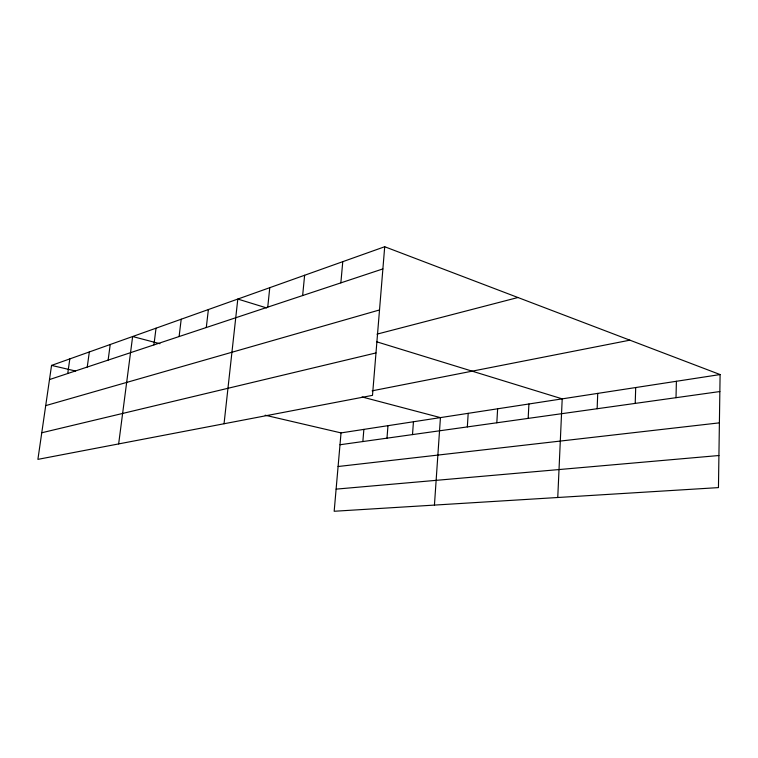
<?xml version="1.0" encoding="UTF-8"?>
<svg xmlns="http://www.w3.org/2000/svg" width="758" height="758" viewBox="0 0 758 758"><rect width="100%" height="100%" fill="white"/><g stroke="black" fill="none" stroke-linecap="round" stroke-linejoin="round"><path stroke-width="1.14" d="M720.1 374.556L718.451 487.612L334.174 511.262L341.034 432.903L720.1 374.556L384.704 246.738L51.553 365.403L37.9 459.367L372.5 395.354L384.704 246.738M676.013 397.685L676.392 381.283M635.213 403.398L635.706 387.546M597.143 408.733L597.73 393.393M557.755 497.504L562.209 398.86L376.897 341.858M528.165 418.388L528.913 403.986M496.822 422.784L497.627 408.799M467.335 426.915L468.188 413.337M434.438 505.093L440.436 417.611L362.059 396.955M412.504 434.59L413.451 421.761M386.987 438.162L387.973 425.683M362.855 441.544L363.868 429.388M340.854 282.867L342.768 261.671M302.641 295.554L304.621 275.258M267.745 307.132L269.772 287.68M224.046 423.76L237.804 299.059L266.645 307.938M206.29 327.532L208.374 309.548M179.106 336.552L181.2 319.222M153.921 344.909L156.025 328.195M118.655 443.913L132.641 336.524L159.947 343.715M108.129 360.107L110.223 344.511M87.246 367.033L89.33 351.949M67.746 373.505L69.821 358.904M49.497 379.569L382.875 268.919M45.707 405.625L379.512 309.956M377.001 334.145L517.941 297.515M41.766 432.761L375.987 352.934M372.14 390.825L629.86 340.171M340.001 444.747L719.854 391.545M338.096 466.511L719.399 422.85M336.116 489.128L718.916 455.52M51.553 365.403L75.535 371.003M265.158 415.213L341.034 432.903"/></g></svg>
